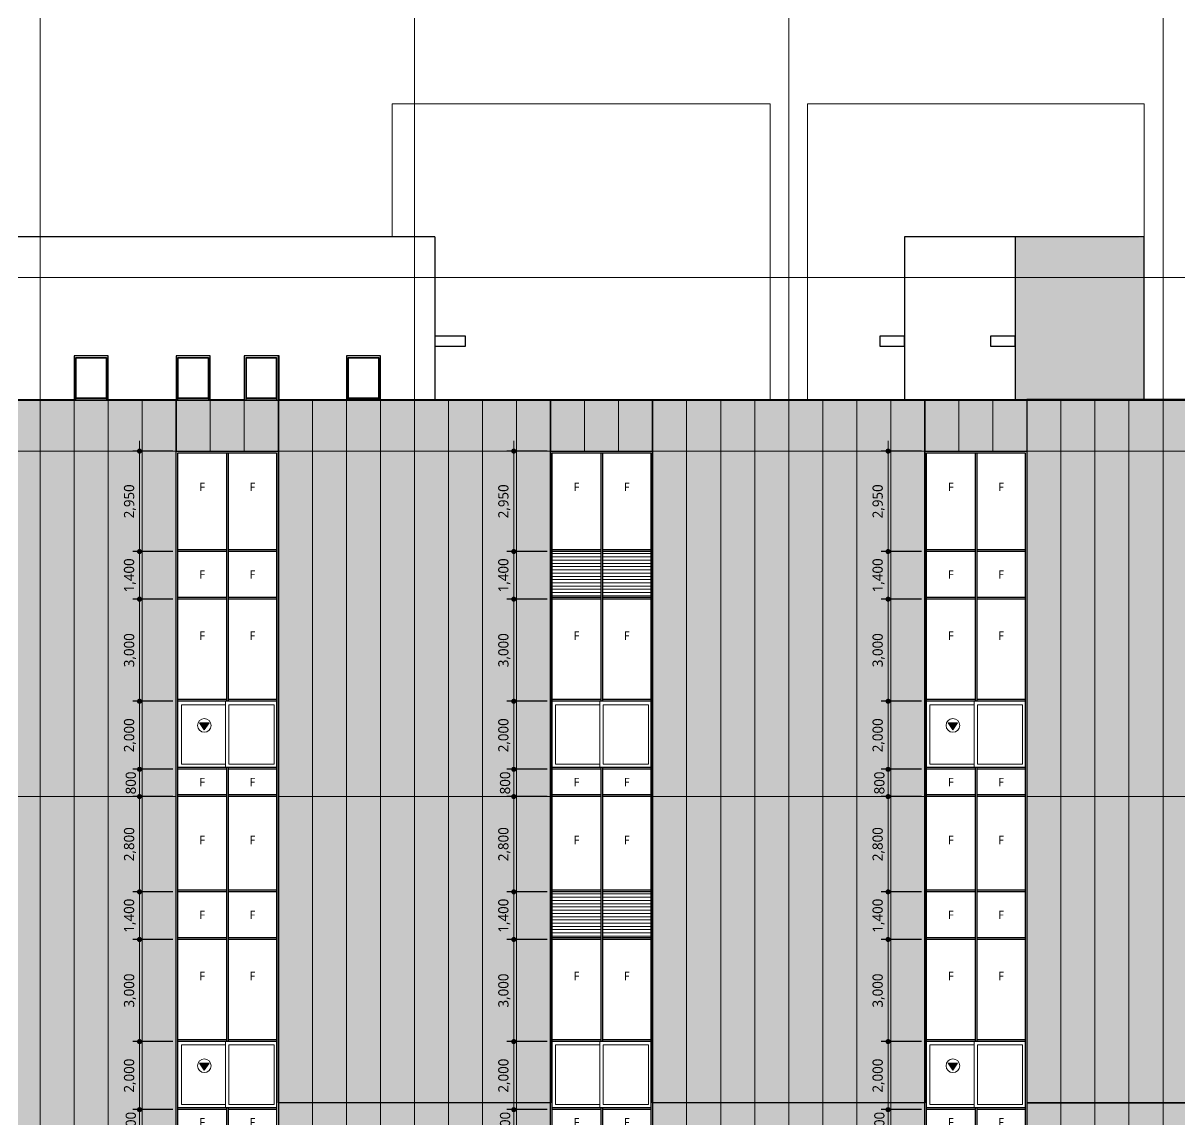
# Model space of a CAD drawing. Header units: millimetres. Extents: x 1680000 to 3024000, y 712800 to 950400.
# Drawn here: x 2802460 to 2836455, y 835860 to 868086 of the extents above; entities that cross this region are included whole.
import ezdxf
from ezdxf.enums import TextEntityAlignment as Align
from ezdxf.xclip import XClip

# ---------------------------------------------------------------- set-up
doc = ezdxf.new("R2010")
doc.units = ezdxf.units.MM
doc.set_wipeout_variables(frame=1)
doc.linetypes.add('CEN', pattern=[62, 60, -1, 0, -1])
doc.linetypes.add('HID', pattern=[2, 1.1, -0.9])
doc.layers.get('Defpoints').update_dxf_attribs({"color": 140})
for name, color, linetype, lineweight in [('A-AXIS-LINE', 1, 'CEN', 15), ('A-DWXK-OPEN', 1, 'HID', 15), ('A-ELEV-LIN1', 2, 'Continuous', 40), ('A-ELEV-LIN2', 7, 'Continuous', 25), ('A-ELEV-LIN3', 8, 'Continuous', 18), ('A-ELEV-WIN', 4, 'Continuous', 25), ('A-MKXS-TEXT1', 3, 'Continuous', 25)]:
    doc.layers.add(name, color=color, linetype=linetype, lineweight=lineweight)
doc.layers.add('A-XXXX-NPLT', color=144, linetype='Continuous', lineweight=15, plot=False)
doc.layers.add('A-XXXX-SOLD', color=252, linetype='Continuous')
doc.layers.add('입면색상', color=7, linetype='Continuous')
doc.styles.add('HY울릉도L', font='')
doc.styles.add('맑은고딕', font='malgun.ttf')
doc.styles.get('HY울릉도L').set_extended_font_data('HYwulM')
doc.dimstyles.new('CDIM', dxfattribs={"dimtxt": 3, "dimasz": 1.5, "dimexe": 2, "dimexo": 1, "dimgap": 1, "dimtad": 1, "dimdec": 0, "dimrnd": 0.5, "dimzin": 0, "dimdsep": 32, "dimlunit": 6, "dimtxsty": 'HY울릉도L', "dimblk1": '_CIDOT', "dimblk2": '_CIDOT', "dimsah": 1, "dimcen": 5.5, "dimclrd": 2, "dimclre": 2, "dimclrt": 7, "dimadec": 0, "dimazin": 0, "dimtfac": 1, "dimtdec": 0, "dimtix": 1, "dimtmove": 2, "dimatfit": 1, "dimldrblk": '_CIDOT', "dimfxl": 1, "dimtolj": 1, "dimtzin": 0, "dimlwd": -1, "dimarcsym": 0})

# ---------------------------------------------------------------- blocks, each defined once
blk = doc.blocks.new('axis')
at = {"layer": 'A-AXIS-LINE'}
for p, q in [((4621438.1, -355868.7), (4883538.1, -355868.7)), ((4621438.1, -360968.7), (4883538.1, -360968.7)), ((4621438.1, -371118.7), (4883538.1, -371118.7))]:
    blk.add_line(p, q, dxfattribs=at)
blk = doc.blocks.new('_CIDOT')
at = {"color": 0, "linetype": 'ByBlock'}
blk.add_line((2, 0), (-1, 0), dxfattribs=at)
at = {"color": 0, "linetype": 'ByBlock', "const_width": 0.5}
blk.add_lwpolyline([(-0.25, 0, 1), (0.25, 0, 1)], format="xyb", close=True, dxfattribs=at)
blk = doc.blocks.new('*D51')
at = {"layer": 'A-XXXX-NPLT', "transparency": 16777216}
for p, q in [((-1080, 40850), (-1080, 41000)), ((-1080, 40700), (-1080, 39900)), ((-1080, 39750), (-1080, 39600))]:
    blk.add_line(p, q, dxfattribs=at)
at = {"layer": 'A-XXXX-NPLT', "lineweight": -2, "transparency": 16777216}
for p, q in [((-100, 40700), (-1280, 40700)), ((-100, 39900), (-1280, 39900))]:
    blk.add_line(p, q, dxfattribs=at)
at = {"layer": 'Defpoints', "color": 0, "transparency": 16777216}
for p in [(0, 40700), (-1080, 39900), (0, 39900)]:
    blk.add_point(p, dxfattribs=at)
at = {"layer": 'A-XXXX-NPLT', "transparency": 16777216, "xscale": 150, "yscale": 150, "zscale": 150}
for p, rotation in [((-1080, 40700), 270), ((-1080, 39900), 90)]:
    blk.add_blockref('_CIDOT', p, dxfattribs=dict(at, rotation=rotation))
at = {"layer": 'A-XXXX-NPLT', "color": 3, "transparency": 16777216, "insert": (-1335, 40300), "char_height": 300, "attachment_point": 5, "rotation": 90, "style": '맑은고딕'}
blk.add_mtext('\\A1;800', dxfattribs=at)
blk = doc.blocks.new('*D52')
at = {"layer": 'A-XXXX-NPLT', "lineweight": -2, "transparency": 16777216}
for p, q in [((-100, 42700), (-1280, 42700)), ((-100, 40700), (-1280, 40700))]:
    blk.add_line(p, q, dxfattribs=at)
at = {"layer": 'A-XXXX-NPLT', "transparency": 16777216}
blk.add_line((-1080, 40850), (-1080, 42550), dxfattribs=at)
at = {"layer": 'Defpoints', "color": 0, "transparency": 16777216}
for p in [(-1080, 42700), (0, 42700), (0, 40700)]:
    blk.add_point(p, dxfattribs=at)
at = {"layer": 'A-XXXX-NPLT', "transparency": 16777216, "xscale": 150, "yscale": 150, "zscale": 150}
for p, rotation in [((-1080, 42700), 90), ((-1080, 40700), 270)]:
    blk.add_blockref('_CIDOT', p, dxfattribs=dict(at, rotation=rotation))
at = {"layer": 'A-XXXX-NPLT', "color": 3, "transparency": 16777216, "insert": (-1360, 41700), "char_height": 300, "attachment_point": 5, "rotation": 90, "style": '맑은고딕'}
blk.add_mtext('\\A1;2,000', dxfattribs=at)
blk = doc.blocks.new('*D53')
at = {"layer": 'A-XXXX-NPLT', "lineweight": -2, "transparency": 16777216}
for p, q in [((-100, 50050), (-1280, 50050)), ((-100, 47100), (-1280, 47100))]:
    blk.add_line(p, q, dxfattribs=at)
at = {"layer": 'A-XXXX-NPLT', "transparency": 16777216}
blk.add_line((-1080, 47250), (-1080, 49900), dxfattribs=at)
at = {"layer": 'Defpoints', "color": 0, "transparency": 16777216}
for p in [(-1080, 50050), (0, 50050), (0, 47100)]:
    blk.add_point(p, dxfattribs=at)
at = {"layer": 'A-XXXX-NPLT', "transparency": 16777216, "xscale": 150, "yscale": 150, "zscale": 150}
for p, rotation in [((-1080, 50050), 90), ((-1080, 47100), 270)]:
    blk.add_blockref('_CIDOT', p, dxfattribs=dict(at, rotation=rotation))
at = {"layer": 'A-XXXX-NPLT', "color": 3, "transparency": 16777216, "insert": (-1360, 48575), "char_height": 300, "attachment_point": 5, "rotation": 90, "style": '맑은고딕'}
blk.add_mtext('\\A1;2,950', dxfattribs=at)
blk = doc.blocks.new('*D54')
at = {"layer": 'A-XXXX-NPLT', "lineweight": -2, "transparency": 16777216}
for p, q in [((-100, 47100), (-1280, 47100)), ((-100, 45700), (-1280, 45700))]:
    blk.add_line(p, q, dxfattribs=at)
at = {"layer": 'A-XXXX-NPLT', "transparency": 16777216}
blk.add_line((-1080, 46950), (-1080, 45850), dxfattribs=at)
at = {"layer": 'Defpoints', "color": 0, "transparency": 16777216}
for p in [(0, 47100), (-1080, 45700), (0, 45700)]:
    blk.add_point(p, dxfattribs=at)
at = {"layer": 'A-XXXX-NPLT', "transparency": 16777216, "xscale": 150, "yscale": 150, "zscale": 150}
for p, rotation in [((-1080, 47100), 90), ((-1080, 45700), 270)]:
    blk.add_blockref('_CIDOT', p, dxfattribs=dict(at, rotation=rotation))
at = {"layer": 'A-XXXX-NPLT', "color": 3, "transparency": 16777216, "insert": (-1361, 46400), "char_height": 300, "attachment_point": 5, "rotation": 90, "style": '맑은고딕'}
blk.add_mtext('\\A1;1,400', dxfattribs=at)
blk = doc.blocks.new('*D55')
at = {"layer": 'A-XXXX-NPLT', "lineweight": -2, "transparency": 16777216}
for p, q in [((-100, 45700), (-1280, 45700)), ((-100, 42700), (-1280, 42700))]:
    blk.add_line(p, q, dxfattribs=at)
at = {"layer": 'A-XXXX-NPLT', "transparency": 16777216}
blk.add_line((-1080, 45550), (-1080, 42850), dxfattribs=at)
at = {"layer": 'Defpoints', "color": 0, "transparency": 16777216}
for p in [(0, 45700), (-1080, 42700), (0, 42700)]:
    blk.add_point(p, dxfattribs=at)
at = {"layer": 'A-XXXX-NPLT', "transparency": 16777216, "xscale": 150, "yscale": 150, "zscale": 150}
for p, rotation in [((-1080, 45700), 90), ((-1080, 42700), 270)]:
    blk.add_blockref('_CIDOT', p, dxfattribs=dict(at, rotation=rotation))
at = {"layer": 'A-XXXX-NPLT', "color": 3, "transparency": 16777216, "insert": (-1360, 44200), "char_height": 300, "attachment_point": 5, "rotation": 90, "style": '맑은고딕'}
blk.add_mtext('\\A1;3,000', dxfattribs=at)
blk = doc.blocks.new('*D56')
at = {"layer": 'A-XXXX-NPLT', "transparency": 16777216}
for p, q in [((-1080, 30850), (-1080, 31000)), ((-1080, 30700), (-1080, 29900)), ((-1080, 29750), (-1080, 29600))]:
    blk.add_line(p, q, dxfattribs=at)
at = {"layer": 'A-XXXX-NPLT', "lineweight": -2, "transparency": 16777216}
for p, q in [((-100, 30700), (-1280, 30700)), ((-100, 29900), (-1280, 29900))]:
    blk.add_line(p, q, dxfattribs=at)
at = {"layer": 'Defpoints', "color": 0, "transparency": 16777216}
for p in [(0, 30700), (-1080, 29900), (0, 29900)]:
    blk.add_point(p, dxfattribs=at)
at = {"layer": 'A-XXXX-NPLT', "transparency": 16777216, "xscale": 150, "yscale": 150, "zscale": 150}
for p, rotation in [((-1080, 30700), 270), ((-1080, 29900), 90)]:
    blk.add_blockref('_CIDOT', p, dxfattribs=dict(at, rotation=rotation))
at = {"layer": 'A-XXXX-NPLT', "color": 3, "transparency": 16777216, "insert": (-1335, 30300), "char_height": 300, "attachment_point": 5, "rotation": 90, "style": '맑은고딕'}
blk.add_mtext('\\A1;800', dxfattribs=at)
blk = doc.blocks.new('*D57')
at = {"layer": 'A-XXXX-NPLT', "lineweight": -2, "transparency": 16777216}
for p, q in [((-100, 32700), (-1280, 32700)), ((-100, 30700), (-1280, 30700))]:
    blk.add_line(p, q, dxfattribs=at)
at = {"layer": 'A-XXXX-NPLT', "transparency": 16777216}
blk.add_line((-1080, 30850), (-1080, 32550), dxfattribs=at)
at = {"layer": 'Defpoints', "color": 0, "transparency": 16777216}
for p in [(-1080, 32700), (0, 32700), (0, 30700)]:
    blk.add_point(p, dxfattribs=at)
at = {"layer": 'A-XXXX-NPLT', "transparency": 16777216, "xscale": 150, "yscale": 150, "zscale": 150}
for p, rotation in [((-1080, 32700), 90), ((-1080, 30700), 270)]:
    blk.add_blockref('_CIDOT', p, dxfattribs=dict(at, rotation=rotation))
at = {"layer": 'A-XXXX-NPLT', "color": 3, "transparency": 16777216, "insert": (-1360, 31700), "char_height": 300, "attachment_point": 5, "rotation": 90, "style": '맑은고딕'}
blk.add_mtext('\\A1;2,000', dxfattribs=at)
blk = doc.blocks.new('*D58')
at = {"layer": 'A-XXXX-NPLT', "lineweight": -2, "transparency": 16777216}
for p, q in [((-100, 39900), (-1280, 39900)), ((-100, 37100), (-1280, 37100))]:
    blk.add_line(p, q, dxfattribs=at)
at = {"layer": 'A-XXXX-NPLT', "transparency": 16777216}
blk.add_line((-1080, 37250), (-1080, 39750), dxfattribs=at)
at = {"layer": 'Defpoints', "color": 0, "transparency": 16777216}
for p in [(-1080, 39900), (0, 39900), (0, 37100)]:
    blk.add_point(p, dxfattribs=at)
at = {"layer": 'A-XXXX-NPLT', "transparency": 16777216, "xscale": 150, "yscale": 150, "zscale": 150}
for p, rotation in [((-1080, 39900), 90), ((-1080, 37100), 270)]:
    blk.add_blockref('_CIDOT', p, dxfattribs=dict(at, rotation=rotation))
at = {"layer": 'A-XXXX-NPLT', "color": 3, "transparency": 16777216, "insert": (-1360, 38500), "char_height": 300, "attachment_point": 5, "rotation": 90, "style": '맑은고딕'}
blk.add_mtext('\\A1;2,800', dxfattribs=at)
blk = doc.blocks.new('*D59')
at = {"layer": 'A-XXXX-NPLT', "lineweight": -2, "transparency": 16777216}
for p, q in [((-100, 37100), (-1280, 37100)), ((-100, 35700), (-1280, 35700))]:
    blk.add_line(p, q, dxfattribs=at)
at = {"layer": 'A-XXXX-NPLT', "transparency": 16777216}
blk.add_line((-1080, 36950), (-1080, 35850), dxfattribs=at)
at = {"layer": 'Defpoints', "color": 0, "transparency": 16777216}
for p in [(0, 37100), (-1080, 35700), (0, 35700)]:
    blk.add_point(p, dxfattribs=at)
at = {"layer": 'A-XXXX-NPLT', "transparency": 16777216, "xscale": 150, "yscale": 150, "zscale": 150}
for p, rotation in [((-1080, 37100), 90), ((-1080, 35700), 270)]:
    blk.add_blockref('_CIDOT', p, dxfattribs=dict(at, rotation=rotation))
at = {"layer": 'A-XXXX-NPLT', "color": 3, "transparency": 16777216, "insert": (-1361, 36400), "char_height": 300, "attachment_point": 5, "rotation": 90, "style": '맑은고딕'}
blk.add_mtext('\\A1;1,400', dxfattribs=at)
blk = doc.blocks.new('*D60')
at = {"layer": 'A-XXXX-NPLT', "lineweight": -2, "transparency": 16777216}
for p, q in [((-100, 35700), (-1280, 35700)), ((-100, 32700), (-1280, 32700))]:
    blk.add_line(p, q, dxfattribs=at)
at = {"layer": 'A-XXXX-NPLT', "transparency": 16777216}
blk.add_line((-1080, 35550), (-1080, 32850), dxfattribs=at)
at = {"layer": 'Defpoints', "color": 0, "transparency": 16777216}
for p in [(0, 35700), (-1080, 32700), (0, 32700)]:
    blk.add_point(p, dxfattribs=at)
at = {"layer": 'A-XXXX-NPLT', "transparency": 16777216, "xscale": 150, "yscale": 150, "zscale": 150}
for p, rotation in [((-1080, 35700), 90), ((-1080, 32700), 270)]:
    blk.add_blockref('_CIDOT', p, dxfattribs=dict(at, rotation=rotation))
at = {"layer": 'A-XXXX-NPLT', "color": 3, "transparency": 16777216, "insert": (-1360, 34200), "char_height": 300, "attachment_point": 5, "rotation": 90, "style": '맑은고딕'}
blk.add_mtext('\\A1;3,000', dxfattribs=at)
blk = doc.blocks.new('*D71')
at = {"layer": 'A-XXXX-NPLT', "lineweight": -2, "transparency": 16777216}
for p, q in [((-100, 40800), (-1280, 40800)), ((-100, 40000), (-1280, 40000))]:
    blk.add_line(p, q, dxfattribs=at)
at = {"layer": 'A-XXXX-NPLT', "transparency": 16777216}
for p, q in [((-1080, 40950), (-1080, 41100)), ((-1080, 40800), (-1080, 40000)), ((-1080, 39850), (-1080, 39700))]:
    blk.add_line(p, q, dxfattribs=at)
at = {"layer": 'Defpoints', "color": 0, "transparency": 16777216}
for p in [(0, 40800), (-1080, 40000), (0, 40000)]:
    blk.add_point(p, dxfattribs=at)
at = {"layer": 'A-XXXX-NPLT', "transparency": 16777216, "xscale": 150, "yscale": 150, "zscale": 150}
for p, rotation in [((-1080, 40800), 270), ((-1080, 40000), 90)]:
    blk.add_blockref('_CIDOT', p, dxfattribs=dict(at, rotation=rotation))
at = {"layer": 'A-XXXX-NPLT', "color": 3, "transparency": 16777216, "insert": (-1335, 40400), "char_height": 300, "attachment_point": 5, "rotation": 90, "style": '맑은고딕'}
blk.add_mtext('\\A1;800', dxfattribs=at)
blk = doc.blocks.new('*D72')
at = {"layer": 'A-XXXX-NPLT', "lineweight": -2, "transparency": 16777216}
for p, q in [((-100, 42800), (-1280, 42800)), ((-100, 40800), (-1280, 40800))]:
    blk.add_line(p, q, dxfattribs=at)
at = {"layer": 'A-XXXX-NPLT', "transparency": 16777216}
blk.add_line((-1080, 40950), (-1080, 42650), dxfattribs=at)
at = {"layer": 'Defpoints', "color": 0, "transparency": 16777216}
for p in [(-1080, 42800), (0, 42800), (0, 40800)]:
    blk.add_point(p, dxfattribs=at)
at = {"layer": 'A-XXXX-NPLT', "transparency": 16777216, "xscale": 150, "yscale": 150, "zscale": 150}
for p, rotation in [((-1080, 42800), 90), ((-1080, 40800), 270)]:
    blk.add_blockref('_CIDOT', p, dxfattribs=dict(at, rotation=rotation))
at = {"layer": 'A-XXXX-NPLT', "color": 3, "transparency": 16777216, "insert": (-1360, 41800), "char_height": 300, "attachment_point": 5, "rotation": 90, "style": '맑은고딕'}
blk.add_mtext('\\A1;2,000', dxfattribs=at)
blk = doc.blocks.new('*D73')
at = {"layer": 'A-XXXX-NPLT', "lineweight": -2, "transparency": 16777216}
for p, q in [((-100, 50150), (-1280, 50150)), ((-100, 47200), (-1280, 47200))]:
    blk.add_line(p, q, dxfattribs=at)
at = {"layer": 'A-XXXX-NPLT', "transparency": 16777216}
blk.add_line((-1080, 47350), (-1080, 50000), dxfattribs=at)
at = {"layer": 'Defpoints', "color": 0, "transparency": 16777216}
for p in [(-1080, 50150), (0, 50150), (0, 47200)]:
    blk.add_point(p, dxfattribs=at)
at = {"layer": 'A-XXXX-NPLT', "transparency": 16777216, "xscale": 150, "yscale": 150, "zscale": 150}
for p, rotation in [((-1080, 50150), 90), ((-1080, 47200), 270)]:
    blk.add_blockref('_CIDOT', p, dxfattribs=dict(at, rotation=rotation))
at = {"layer": 'A-XXXX-NPLT', "color": 3, "transparency": 16777216, "insert": (-1360, 48675), "char_height": 300, "attachment_point": 5, "rotation": 90, "style": '맑은고딕'}
blk.add_mtext('\\A1;2,950', dxfattribs=at)
blk = doc.blocks.new('*D74')
at = {"layer": 'A-XXXX-NPLT', "lineweight": -2, "transparency": 16777216}
for p, q in [((-100, 47200), (-1280, 47200)), ((-100, 45800), (-1280, 45800))]:
    blk.add_line(p, q, dxfattribs=at)
at = {"layer": 'A-XXXX-NPLT', "transparency": 16777216}
blk.add_line((-1080, 47050), (-1080, 45950), dxfattribs=at)
at = {"layer": 'Defpoints', "color": 0, "transparency": 16777216}
for p in [(0, 47200), (-1080, 45800), (0, 45800)]:
    blk.add_point(p, dxfattribs=at)
at = {"layer": 'A-XXXX-NPLT', "transparency": 16777216, "xscale": 150, "yscale": 150, "zscale": 150}
for p, rotation in [((-1080, 47200), 90), ((-1080, 45800), 270)]:
    blk.add_blockref('_CIDOT', p, dxfattribs=dict(at, rotation=rotation))
at = {"layer": 'A-XXXX-NPLT', "color": 3, "transparency": 16777216, "insert": (-1361, 46500), "char_height": 300, "attachment_point": 5, "rotation": 90, "style": '맑은고딕'}
blk.add_mtext('\\A1;1,400', dxfattribs=at)
blk = doc.blocks.new('*D75')
at = {"layer": 'A-XXXX-NPLT', "lineweight": -2, "transparency": 16777216}
for p, q in [((-100, 45800), (-1280, 45800)), ((-100, 42800), (-1280, 42800))]:
    blk.add_line(p, q, dxfattribs=at)
at = {"layer": 'A-XXXX-NPLT', "transparency": 16777216}
blk.add_line((-1080, 45650), (-1080, 42950), dxfattribs=at)
at = {"layer": 'Defpoints', "color": 0, "transparency": 16777216}
for p in [(0, 45800), (-1080, 42800), (0, 42800)]:
    blk.add_point(p, dxfattribs=at)
at = {"layer": 'A-XXXX-NPLT', "transparency": 16777216, "xscale": 150, "yscale": 150, "zscale": 150}
for p, rotation in [((-1080, 45800), 90), ((-1080, 42800), 270)]:
    blk.add_blockref('_CIDOT', p, dxfattribs=dict(at, rotation=rotation))
at = {"layer": 'A-XXXX-NPLT', "color": 3, "transparency": 16777216, "insert": (-1360, 44300), "char_height": 300, "attachment_point": 5, "rotation": 90, "style": '맑은고딕'}
blk.add_mtext('\\A1;3,000', dxfattribs=at)
blk = doc.blocks.new('*D76')
at = {"layer": 'A-XXXX-NPLT', "lineweight": -2, "transparency": 16777216}
for p, q in [((-100, 32800), (-1280, 32800)), ((-100, 30800), (-1280, 30800))]:
    blk.add_line(p, q, dxfattribs=at)
at = {"layer": 'A-XXXX-NPLT', "transparency": 16777216}
blk.add_line((-1080, 30950), (-1080, 32650), dxfattribs=at)
at = {"layer": 'Defpoints', "color": 0, "transparency": 16777216}
for p in [(-1080, 32800), (0, 32800), (0, 30800)]:
    blk.add_point(p, dxfattribs=at)
at = {"layer": 'A-XXXX-NPLT', "transparency": 16777216, "xscale": 150, "yscale": 150, "zscale": 150}
for p, rotation in [((-1080, 32800), 90), ((-1080, 30800), 270)]:
    blk.add_blockref('_CIDOT', p, dxfattribs=dict(at, rotation=rotation))
at = {"layer": 'A-XXXX-NPLT', "color": 3, "transparency": 16777216, "insert": (-1360, 31800), "char_height": 300, "attachment_point": 5, "rotation": 90, "style": '맑은고딕'}
blk.add_mtext('\\A1;2,000', dxfattribs=at)
blk = doc.blocks.new('*D77')
at = {"layer": 'A-XXXX-NPLT', "lineweight": -2, "transparency": 16777216}
for p, q in [((-100, 40000), (-1280, 40000)), ((-100, 37200), (-1280, 37200))]:
    blk.add_line(p, q, dxfattribs=at)
at = {"layer": 'A-XXXX-NPLT', "transparency": 16777216}
blk.add_line((-1080, 37350), (-1080, 39850), dxfattribs=at)
at = {"layer": 'Defpoints', "color": 0, "transparency": 16777216}
for p in [(-1080, 40000), (0, 40000), (0, 37200)]:
    blk.add_point(p, dxfattribs=at)
at = {"layer": 'A-XXXX-NPLT', "transparency": 16777216, "xscale": 150, "yscale": 150, "zscale": 150}
for p, rotation in [((-1080, 40000), 90), ((-1080, 37200), 270)]:
    blk.add_blockref('_CIDOT', p, dxfattribs=dict(at, rotation=rotation))
at = {"layer": 'A-XXXX-NPLT', "color": 3, "transparency": 16777216, "insert": (-1360, 38600), "char_height": 300, "attachment_point": 5, "rotation": 90, "style": '맑은고딕'}
blk.add_mtext('\\A1;2,800', dxfattribs=at)
blk = doc.blocks.new('*D78')
at = {"layer": 'A-XXXX-NPLT', "lineweight": -2, "transparency": 16777216}
for p, q in [((-100, 37200), (-1280, 37200)), ((-100, 35800), (-1280, 35800))]:
    blk.add_line(p, q, dxfattribs=at)
at = {"layer": 'A-XXXX-NPLT', "transparency": 16777216}
blk.add_line((-1080, 37050), (-1080, 35950), dxfattribs=at)
at = {"layer": 'Defpoints', "color": 0, "transparency": 16777216}
for p in [(0, 37200), (-1080, 35800), (0, 35800)]:
    blk.add_point(p, dxfattribs=at)
at = {"layer": 'A-XXXX-NPLT', "transparency": 16777216, "xscale": 150, "yscale": 150, "zscale": 150}
for p, rotation in [((-1080, 37200), 90), ((-1080, 35800), 270)]:
    blk.add_blockref('_CIDOT', p, dxfattribs=dict(at, rotation=rotation))
at = {"layer": 'A-XXXX-NPLT', "color": 3, "transparency": 16777216, "insert": (-1361, 36500), "char_height": 300, "attachment_point": 5, "rotation": 90, "style": '맑은고딕'}
blk.add_mtext('\\A1;1,400', dxfattribs=at)
blk = doc.blocks.new('*D79')
at = {"layer": 'A-XXXX-NPLT', "lineweight": -2, "transparency": 16777216}
for p, q in [((-100, 35800), (-1280, 35800)), ((-100, 32800), (-1280, 32800))]:
    blk.add_line(p, q, dxfattribs=at)
at = {"layer": 'A-XXXX-NPLT', "transparency": 16777216}
blk.add_line((-1080, 35650), (-1080, 32950), dxfattribs=at)
at = {"layer": 'Defpoints', "color": 0, "transparency": 16777216}
for p in [(0, 35800), (-1080, 32800), (0, 32800)]:
    blk.add_point(p, dxfattribs=at)
at = {"layer": 'A-XXXX-NPLT', "transparency": 16777216, "xscale": 150, "yscale": 150, "zscale": 150}
for p, rotation in [((-1080, 35800), 90), ((-1080, 32800), 270)]:
    blk.add_blockref('_CIDOT', p, dxfattribs=dict(at, rotation=rotation))
at = {"layer": 'A-XXXX-NPLT', "color": 3, "transparency": 16777216, "insert": (-1360, 34300), "char_height": 300, "attachment_point": 5, "rotation": 90, "style": '맑은고딕'}
blk.add_mtext('\\A1;3,000', dxfattribs=at)
blk = doc.blocks.new('*D80')
at = {"layer": 'A-XXXX-NPLT', "transparency": 16777216}
for p, q in [((-1080, 30950), (-1080, 31100)), ((-1080, 30800), (-1080, 30000)), ((-1080, 29850), (-1080, 29700))]:
    blk.add_line(p, q, dxfattribs=at)
at = {"layer": 'A-XXXX-NPLT', "lineweight": -2, "transparency": 16777216}
for p, q in [((-100, 30800), (-1280, 30800)), ((-100, 30000), (-1280, 30000))]:
    blk.add_line(p, q, dxfattribs=at)
at = {"layer": 'Defpoints', "color": 0, "transparency": 16777216}
for p in [(0, 30800), (-1080, 30000), (0, 30000)]:
    blk.add_point(p, dxfattribs=at)
at = {"layer": 'A-XXXX-NPLT', "transparency": 16777216, "xscale": 150, "yscale": 150, "zscale": 150}
for p, rotation in [((-1080, 30800), 270), ((-1080, 30000), 90)]:
    blk.add_blockref('_CIDOT', p, dxfattribs=dict(at, rotation=rotation))
at = {"layer": 'A-XXXX-NPLT', "color": 3, "transparency": 16777216, "insert": (-1335, 30400), "char_height": 300, "attachment_point": 5, "rotation": 90, "style": '맑은고딕'}
blk.add_mtext('\\A1;800', dxfattribs=at)
blk = doc.blocks.new('A$C90b9fe37')
blk.add_wipeout([(0, 0), (0, -2000), (1000, -2000), (1000, 0)]).dxf.layer = 'A-ELEV-LIN3'
at = {"layer": 'A-DWXK-OPEN', "ltscale": 50}
blk.add_lwpolyline([(950, -1950), (500, -1300), (50, -1950)], dxfattribs=at)
at = {"layer": 'A-ELEV-WIN'}
for points in [[(1000, -2000), (1000, 0), (0, 0), (0, -2000), (1000, -2000)], [(950, -1250), (50, -1250)], [(950, -1300), (50, -1300)]]:
    blk.add_lwpolyline(points, dxfattribs=at)
for points in [[(50, -1950), (50, -50), (950, -50), (950, -1950)], [(170, -1830), (170, -1420), (830, -1420), (830, -1830)]]:
    blk.add_lwpolyline(points, close=True, dxfattribs=at)
at = {"layer": 'A-ELEV-WIN', "color": 252, "true_color": 0x939598}
for points in [[(60, -1240), (60, -60), (940, -60), (940, -1240)], [(180, -1820), (180, -1430), (820, -1430), (820, -1820)]]:
    blk.add_lwpolyline(points, close=True, dxfattribs=at)
blk = doc.blocks.new('소방관진입창')
at = {"layer": 'A-DWXK-OPEN', "linetype": 'Continuous', "ltscale": 50, "true_color": 0xcd2027}
h = blk.add_hatch(color=242, dxfattribs=at)
h.dxf.hatch_style = 1
h.paths.add_polyline_path([(138, 80), (-138, 80), (0, -130)])
at = {"layer": 'A-DWXK-OPEN', "color": 242, "linetype": 'Continuous', "ltscale": 50, "true_color": 0xcd2027}
blk.add_lwpolyline([(-138, 80), (0, -130), (138, 80)], close=True, dxfattribs=at)
blk.add_circle((0, 0), 200, dxfattribs=at)
blk = doc.blocks.new('입면창2')
blk.add_wipeout([(0, 50050), (3000, 50050), (3000, 200), (0, 200)]).dxf.layer = 'A-ELEV-LIN3'
at = {"layer": 'A-ELEV-LIN3'}
h = blk.add_hatch(dxfattribs=at)
h.set_pattern_fill('ANSI31', color=253, scale=30, angle=315)
h.set_pattern_definition([(0, (-59545.61, -62760), (2e-14, 95.25), [])])
h.paths.add_polyline_path([(2950, 45750), (2950, 47100), (1525, 47100), (1525, 45750)])
h.paths.add_polyline_path([(50, 47100), (50, 45750), (1475, 45750), (1475, 47100)])
h = blk.add_hatch(dxfattribs=at)
h.set_pattern_fill('ANSI31', color=253, scale=30, angle=315)
h.set_pattern_definition([(0, (-59545.61, -72760), (2e-14, 95.25), [])])
h.paths.add_polyline_path([(2950, 35750), (2950, 37100), (1525, 37100), (1525, 35750)])
h.paths.add_polyline_path([(50, 37100), (50, 35750), (1475, 35750), (1475, 37100)])
at = {"layer": 'A-ELEV-LIN3', "color": 253}
for points in [[(1450, 40850), (150, 40850), (150, 42600), (1450, 42600)], [(1450, 42700), (1450, 40750)], [(1450, 32700), (1450, 30750)], [(1450, 30850), (150, 30850), (150, 32600), (1450, 32600)]]:
    blk.add_lwpolyline(points, dxfattribs=at)
for points in [[(1550, 42600), (2875, 42600), (2875, 40850), (1550, 40850)], [(1550, 32600), (2875, 32600), (2875, 30850), (1550, 30850)]]:
    blk.add_lwpolyline(points, close=True, dxfattribs=at)
at = {"layer": 'A-ELEV-WIN'}
blk.add_lwpolyline([(3000, 200), (0, 200), (0, 50050), (3000, 50050)], close=True, dxfattribs=at)
for points in [[(50, 250), (50, 50000), (2950, 50000), (2950, 250)], [(1475, 50000), (1475, 42700)], [(1525, 50000), (1525, 42700)], [(1475, 47150), (50, 47150)], [(1475, 47100), (50, 47100)], [(2950, 47150), (1525, 47150)], [(2950, 47100), (1525, 47100)], [(1475, 45750), (50, 45750)], [(1475, 45700), (50, 45700)], [(2950, 45750), (1525, 45750)], [(2950, 45700), (1525, 45700)], [(1475, 42750), (50, 42750)], [(2950, 42700), (50, 42700)], [(2950, 42750), (1525, 42750)], [(2950, 40750), (50, 40750)], [(1475, 40700), (50, 40700)], [(1475, 40750), (1475, 32700)], [(1525, 40750), (1525, 32700)], [(2950, 40700), (1525, 40700)], [(1475, 39950), (50, 39950)], [(1475, 39900), (50, 39900)], [(2950, 39950), (1525, 39950)], [(2950, 39900), (1525, 39900)], [(1475, 37150), (50, 37150)], [(1475, 37100), (50, 37100)], [(2950, 37150), (1525, 37150)], [(2950, 37100), (1525, 37100)], [(1475, 35750), (50, 35750)], [(1475, 35700), (50, 35700)], [(2950, 35750), (1525, 35750)], [(2950, 35700), (1525, 35700)], [(1475, 32750), (50, 32750)], [(2950, 32700), (50, 32700)], [(2950, 32750), (1525, 32750)], [(2950, 30750), (50, 30750)], [(1475, 30700), (50, 30700)], [(1475, 30750), (1475, 22700)], [(1525, 30750), (1525, 22700)], [(2950, 30700), (1525, 30700)]]:
    blk.add_lwpolyline(points, dxfattribs=at)
at = {"layer": 'A-MKXS-TEXT1', "style": '맑은고딕'}
for p in [(762.5, 49000), (2237.5, 49000), (762.5, 44625), (2237.5, 44625), (762.5, 40325), (2237.5, 40325), (762.5, 38625), (2237.5, 38625), (762.5, 34625), (2237.5, 34625), (762.5, 30325), (2237.5, 30325)]:
    blk.add_text('F', height=250, dxfattribs=at).set_placement(p, align=Align.MIDDLE_CENTER)
at = {"layer": 'A-XXXX-NPLT'}
for base, p1, p2, picture, middle in [((-1080, 50050), (0, 47100), (0, 50050), '*D53', (-1360.2, 48575)), ((-1080, 45700), (0, 47100), (0, 45700), '*D54', (-1361, 46400)), ((-1080, 42700), (0, 45700), (0, 42700), '*D55', (-1360.2, 44200)), ((-1080, 42700), (0, 40700), (0, 42700), '*D52', (-1360.2, 41700)), ((-1080, 39900), (0, 37100), (0, 39900), '*D58', (-1360.2, 38500)), ((-1080, 35700), (0, 37100), (0, 35700), '*D59', (-1361, 36400)), ((-1080, 32700), (0, 35700), (0, 32700), '*D60', (-1360.2, 34200)), ((-1080, 32700), (0, 30700), (0, 32700), '*D57', (-1360.2, 31700))]:
    dim = blk.add_linear_dim(base=base, p1=p1, p2=p2, angle=90, dimstyle='CDIM', override={"dimscale": 100, "dimtxsty": '맑은고딕', "dimclrd": 256, "dimclre": 256, "dimclrt": 3}, dxfattribs=at)
    dim.commit()
    dim.dimension.update_dxf_attribs({"geometry": picture, "text_midpoint": middle})
for p1, p2, picture, middle in [((0, 40700), (0, 39900), '*D51', (-1335, 40300)), ((0, 30700), (0, 29900), '*D56', (-1335, 30300))]:
    dim = blk.add_aligned_dim(p1=p1, p2=p2, distance=-1080, dimstyle='CDIM', override={"dimscale": 100, "dimtxsty": '맑은고딕', "dimclrd": 256, "dimclre": 256, "dimclrt": 3}, dxfattribs=at)
    dim.commit()
    dim.dimension.update_dxf_attribs({"geometry": picture, "text_midpoint": middle})
blk = doc.blocks.new('입면창_그릴x')
blk.add_wipeout([(0, 50150), (3000, 50150), (3000, 300), (0, 300)]).dxf.layer = 'A-ELEV-LIN3'
at = {"layer": 'A-ELEV-LIN3', "color": 253}
for points in [[(1450, 40950), (150, 40950), (150, 42700), (1450, 42700)], [(1450, 42800), (1450, 40850)], [(1450, 30950), (150, 30950), (150, 32700), (1450, 32700)], [(1450, 32800), (1450, 30850)]]:
    blk.add_lwpolyline(points, dxfattribs=at)
for points in [[(1550, 42700), (2875, 42700), (2875, 40950), (1550, 40950)], [(1550, 32700), (2875, 32700), (2875, 30950), (1550, 30950)]]:
    blk.add_lwpolyline(points, close=True, dxfattribs=at)
at = {"layer": 'A-ELEV-WIN'}
blk.add_lwpolyline([(3000, 300), (0, 300), (0, 50150), (3000, 50150)], close=True, dxfattribs=at)
for points in [[(50, 350), (50, 50100), (2950, 50100), (2950, 350)], [(1475, 50100), (1475, 42800)], [(1525, 50100), (1525, 42800)], [(1475, 47250), (50, 47250)], [(1475, 47200), (50, 47200)], [(2950, 47250), (1525, 47250)], [(2950, 47200), (1525, 47200)], [(1475, 45850), (50, 45850)], [(1475, 45800), (50, 45800)], [(2950, 45850), (1525, 45850)], [(2950, 45800), (1525, 45800)], [(1475, 42850), (50, 42850)], [(2950, 42850), (1525, 42850)], [(2950, 42800), (50, 42800)], [(2950, 40850), (50, 40850)], [(1475, 40800), (50, 40800)], [(1475, 40850), (1475, 32800)], [(1525, 40850), (1525, 32800)], [(2950, 40800), (1525, 40800)], [(1475, 40050), (50, 40050)], [(1475, 40000), (50, 40000)], [(2950, 40050), (1525, 40050)], [(2950, 40000), (1525, 40000)], [(1475, 37250), (50, 37250)], [(1475, 37200), (50, 37200)], [(2950, 37250), (1525, 37250)], [(2950, 37200), (1525, 37200)], [(1475, 35850), (50, 35850)], [(1475, 35800), (50, 35800)], [(2950, 35850), (1525, 35850)], [(2950, 35800), (1525, 35800)], [(1475, 32850), (50, 32850)], [(2950, 32800), (50, 32800)], [(2950, 32850), (1525, 32850)], [(2950, 30850), (50, 30850)], [(1475, 30800), (50, 30800)], [(1475, 30850), (1475, 22800)], [(1525, 30850), (1525, 22800)], [(2950, 30800), (1525, 30800)]]:
    blk.add_lwpolyline(points, dxfattribs=at)
at = {"layer": 'A-MKXS-TEXT1', "style": '맑은고딕'}
for p in [(762.5, 49100), (2237.5, 49100), (762.5, 46525), (2237.5, 46525), (762.5, 44725), (2237.5, 44725), (762.5, 40425), (2237.5, 40425), (762.5, 38725), (2237.5, 38725), (762.5, 36525), (2237.5, 36525), (762.5, 34725), (2237.5, 34725), (762.5, 30425), (2237.5, 30425)]:
    blk.add_text('F', height=250, dxfattribs=at).set_placement(p, align=Align.MIDDLE_CENTER)
at = {"layer": 'A-XXXX-NPLT'}
for base, p1, p2, picture, middle in [((-1080, 50150), (0, 47200), (0, 50150), '*D73', (-1360.2, 48675)), ((-1080, 45800), (0, 47200), (0, 45800), '*D74', (-1361, 46500)), ((-1080, 42800), (0, 45800), (0, 42800), '*D75', (-1360.2, 44300)), ((-1080, 42800), (0, 40800), (0, 42800), '*D72', (-1360.2, 41800)), ((-1080, 40000), (0, 37200), (0, 40000), '*D77', (-1360.2, 38600)), ((-1080, 35800), (0, 37200), (0, 35800), '*D78', (-1361, 36500)), ((-1080, 32800), (0, 35800), (0, 32800), '*D79', (-1360.2, 34300)), ((-1080, 32800), (0, 30800), (0, 32800), '*D76', (-1360.2, 31800))]:
    dim = blk.add_linear_dim(base=base, p1=p1, p2=p2, angle=90, dimstyle='CDIM', override={"dimscale": 100, "dimtxsty": '맑은고딕', "dimclrd": 256, "dimclre": 256, "dimclrt": 3}, dxfattribs=at)
    dim.commit()
    dim.dimension.update_dxf_attribs({"geometry": picture, "text_midpoint": middle})
for p1, p2, picture, middle in [((0, 40800), (0, 40000), '*D71', (-1335, 40400)), ((0, 30800), (0, 30000), '*D80', (-1335, 30400))]:
    dim = blk.add_aligned_dim(p1=p1, p2=p2, distance=-1080, dimstyle='CDIM', override={"dimscale": 100, "dimtxsty": '맑은고딕', "dimclrd": 256, "dimclre": 256, "dimclrt": 3}, dxfattribs=at)
    dim.commit()
    dim.dimension.update_dxf_attribs({"geometry": picture, "text_midpoint": middle})

msp = doc.modelspace()

# ---------------------------------------------------------------- hatches: boundary and pattern name
at = {"layer": 'A-XXXX-SOLD'}
h = msp.add_hatch(color=254, dxfattribs=at)
h.dxf.hatch_style = 1
h.paths.add_polyline_path([(2835410, 861785), (2831610, 861835), (2831610, 857010), (2835410, 857010)])
at = {"layer": '입면색상', "true_color": 0xcad1d3}
h = msp.add_hatch(color=254, dxfattribs=at)
h.dxf.hatch_style = 1
h.paths.add_polyline_path([(2769310, 795360), (2769310, 815360), (2773960, 815360), (2773960, 795360)])
h.paths.add_polyline_path([(2776960, 795360), (2776960, 815360), (2784960, 815360), (2784960, 795360)])
h.paths.add_polyline_path([(2787960, 795360), (2795960, 795360), (2795960, 815360), (2787960, 815360)])
h.paths.add_polyline_path([(2798960, 795360), (2806960, 795360), (2806960, 815360), (2798960, 815360)])
h.paths.add_polyline_path([(2809960, 815360), (2817960, 815360), (2817960, 795360), (2809960, 795360)])
h.paths.add_polyline_path([(2820960, 795360), (2820960, 815360), (2828960, 815360), (2828960, 795360)])
h.paths.add_polyline_path([(2831960, 795360), (2839960, 795360), (2839960, 815360), (2831960, 815360)])
h.paths.add_polyline_path([(2842960, 815360), (2850960, 815360), (2850960, 795360), (2842960, 795360)])
h.paths.add_polyline_path([(2853960, 795360), (2861960, 795360), (2861960, 815360), (2853960, 815360)])
h.paths.add_polyline_path([(2864960, 815360), (2872960, 815360), (2872960, 795360), (2864960, 795360)])
h.paths.add_polyline_path([(2875960, 795360), (2883960, 795360), (2883960, 815360), (2875960, 815360)])
h.paths.add_polyline_path([(2886960, 795360), (2886960, 815360), (2894960, 815360), (2894960, 795360)])
h.paths.add_polyline_path([(2897960, 795360), (2897960, 815360), (2902610, 815360), (2902610, 795360)])
h.paths.add_polyline_path([(2897960, 835360), (2902610, 835360), (2902610, 816360), (2897960, 816360)])
h.paths.add_polyline_path([(2886960, 835360), (2894960, 835360), (2894960, 816360), (2886960, 816360)])
h.paths.add_polyline_path([(2875960, 835360), (2883960, 835360), (2883960, 816360), (2875960, 816360)])
h.paths.add_polyline_path([(2864960, 835360), (2872960, 835360), (2872960, 816360), (2864960, 816360)])
h.paths.add_polyline_path([(2853960, 835360), (2861960, 835360), (2861960, 816360), (2853960, 816360)])
h.paths.add_polyline_path([(2842960, 835360), (2850960, 835360), (2850960, 816360), (2842960, 816360)])
h.paths.add_polyline_path([(2831960, 835360), (2839960, 835360), (2839960, 816360), (2831960, 816360)])
h.paths.add_polyline_path([(2820960, 835360), (2828960, 835360), (2828960, 816360), (2820960, 816360)])
h.paths.add_polyline_path([(2809960, 835360), (2817960, 835360), (2817960, 816360), (2809960, 816360)])
h.paths.add_polyline_path([(2809960, 857026.4), (2817960, 857026.4), (2817960, 836360), (2809960, 836360)])
h.paths.add_polyline_path([(2820960, 836360), (2820960, 857026.4), (2828960, 857026.4), (2828960, 836360)])
h.paths.add_polyline_path([(2831960, 836360), (2839960, 836360), (2839960, 857026.4), (2831960, 857026.4)])
h.paths.add_polyline_path([(2842960, 857010), (2850960, 857010), (2850960, 836360), (2842960, 836360)])
h.paths.add_polyline_path([(2853960, 836360), (2861960, 836360), (2861960, 857010), (2853960, 857010)])
h.paths.add_polyline_path([(2864960, 836360), (2872960, 836360), (2872960, 857010), (2864960, 857010)])
h.paths.add_polyline_path([(2875960, 836360), (2883960, 836360), (2883960, 857010), (2875960, 857010)])
h.paths.add_polyline_path([(2886960, 836360), (2886960, 857010), (2894960, 857010), (2894960, 836360)])
h.paths.add_polyline_path([(2897960, 836360), (2897960, 857010), (2902610, 857010), (2902610, 836360)])
at = {"layer": '입면색상', "true_color": 0xc0d4cb}
h = msp.add_hatch(color=9, dxfattribs=at)
h.dxf.hatch_style = 1
h.paths.add_polyline_path([(2806960, 816360), (2769310, 816360), (2769310, 857010), (2806960, 857010)])
at = {"layer": '입면색상', "true_color": 0x435254}
h = msp.add_hatch(color=251, dxfattribs=at)
h.dxf.hatch_style = 1
h.paths.add_polyline_path([(2894960, 815360), (2897960, 815360), (2897960, 795360), (2894960, 795360)])
h.paths.add_polyline_path([(2883960, 815360), (2886960, 815360), (2886960, 795360), (2883960, 795360)])
h.paths.add_polyline_path([(2872960, 815360), (2875960, 815360), (2875960, 795360), (2872960, 795360)])
h.paths.add_polyline_path([(2861960, 815360), (2864960, 815360), (2864960, 795360), (2861960, 795360)])
h.paths.add_polyline_path([(2850960, 815360), (2853960, 815360), (2853960, 795360), (2850960, 795360)])
h.paths.add_polyline_path([(2839960, 815360), (2842960, 815360), (2842960, 795360), (2839960, 795360)])
h.paths.add_polyline_path([(2828960, 815360), (2831960, 815360), (2831960, 795360), (2828960, 795360)])
h.paths.add_polyline_path([(2817960, 815360), (2820960, 815360), (2820960, 795360), (2817960, 795360)])
h.paths.add_polyline_path([(2806960, 815360), (2809960, 815360), (2809960, 795360), (2806960, 795360)])
h.paths.add_polyline_path([(2894960, 835360), (2897960, 835360), (2897960, 816360), (2894960, 816360)])
h.paths.add_polyline_path([(2883960, 835360), (2886960, 835360), (2886960, 816360), (2883960, 816360)])
h.paths.add_polyline_path([(2872960, 835360), (2875960, 835360), (2875960, 816360), (2872960, 816360)])
h.paths.add_polyline_path([(2861960, 835360), (2864960, 835360), (2864960, 816360), (2861960, 816360)])
h.paths.add_polyline_path([(2850960, 835360), (2853960, 835360), (2853960, 816360), (2850960, 816360)])
h.paths.add_polyline_path([(2839960, 835360), (2842960, 835360), (2842960, 816360), (2839960, 816360)])
h.paths.add_polyline_path([(2828960, 835360), (2831960, 835360), (2831960, 816360), (2828960, 816360)])
h.paths.add_polyline_path([(2817960, 835360), (2820960, 835360), (2820960, 816360), (2817960, 816360)])
h.paths.add_polyline_path([(2806960, 835360), (2809960, 835360), (2809960, 816360), (2806960, 816360)])
h.paths.add_polyline_path([(2806960, 835360), (2902610, 835360), (2902610, 836360), (2806960, 836360)])
h.paths.add_polyline_path([(2769310, 815360), (2902610, 815360), (2902610, 816360), (2769310, 816360)])
h.paths.add_polyline_path([(2894960, 857010), (2897960, 857010), (2897960, 836360), (2894960, 836360)])
h.paths.add_polyline_path([(2883960, 857010), (2886960, 857010), (2886960, 836360), (2883960, 836360)])
h.paths.add_polyline_path([(2872960, 857010), (2875960, 857010), (2875960, 836360), (2872960, 836360)])
h.paths.add_polyline_path([(2861960, 857010), (2864960, 857010), (2864960, 836360), (2861960, 836360)])
h.paths.add_polyline_path([(2850960, 857010), (2853960, 857010), (2853960, 836360), (2850960, 836360)])
h.paths.add_polyline_path([(2839960, 857010), (2842960, 857010), (2842960, 836360), (2839960, 836360)])
h.paths.add_polyline_path([(2828960, 857010), (2831960, 857010), (2831960, 836360), (2828960, 836360)])
h.paths.add_polyline_path([(2817960, 857010), (2820960, 857010), (2820960, 836360), (2817960, 836360)])
h.paths.add_polyline_path([(2806960, 857010), (2809960, 857010), (2809960, 836360), (2806960, 836360)])
h.paths.add_polyline_path([(2773960, 815360), (2776960, 815360), (2776960, 795360), (2773960, 795360)])
h.paths.add_polyline_path([(2795960, 815360), (2798960, 815360), (2798960, 795360), (2795960, 795360)])
h.paths.add_polyline_path([(2784960, 815360), (2787960, 815360), (2787960, 795360), (2784960, 795360)])
h.paths.add_polyline_path([(2769310, 795360), (2902610, 795360), (2902610, 785360), (2769310, 785360)])

# ---------------------------------------------------------------- linework, layer by layer
at = {"layer": 'A-AXIS-LINE'}
for p, q in [((2802960, 880860), (2802960, 764360)), ((2813960, 880860), (2813960, 764360)), ((2824960, 880860), (2824960, 764360)), ((2835960, 880860), (2835960, 764360))]:
    msp.add_line(p, q, dxfattribs=at)
at = {"layer": 'A-ELEV-LIN1'}
msp.add_lwpolyline([(2902610, 785360), (2902610, 857010), (2769310, 857010), (2769310, 785360)], dxfattribs=at)
at = {"layer": 'A-ELEV-LIN2'}
for q in [(2769310, 861810), (2814560, 857010)]:
    msp.add_line((2814560, 861810), q, dxfattribs=at)
for points in [[(2831610, 861810), (2828360, 861810), (2828360, 857010)], [(2835410, 857010), (2835410, 861810), (2831610, 861810), (2831610, 857010)], [(2814560, 858590), (2815460, 858590), (2815460, 858890), (2814560, 858890), (2814560, 858590)], [(2827635, 858590), (2828360, 858590), (2828360, 858890), (2827635, 858890), (2827635, 858590)], [(2830885, 858590), (2831610, 858590), (2831610, 858890), (2830885, 858890), (2830885, 858590)]]:
    msp.add_lwpolyline(points, dxfattribs=at)
at = {"layer": 'A-ELEV-LIN3'}
for p, q in [((2802960, 857010), (2802960, 785360)), ((2803960, 857010), (2803960, 785360)), ((2804960, 857010), (2804960, 785360)), ((2805960, 857010), (2805960, 785360)), ((2806960, 856010), (2806960, 857010)), ((2807960, 855510), (2807960, 857010)), ((2808960, 855510), (2808960, 857010)), ((2809960, 855510), (2809960, 857010)), ((2810960, 857010), (2810960, 785360)), ((2811960, 857010), (2811960, 785360)), ((2812960, 857010), (2812960, 785360)), ((2813960, 857010), (2813960, 785360)), ((2814960, 857010), (2814960, 785360)), ((2815960, 857010), (2815960, 785360)), ((2816960, 857010), (2816960, 785360)), ((2817960, 855510), (2817960, 857010)), ((2818960, 855510), (2818960, 857010)), ((2819960, 855510), (2819960, 857010)), ((2820960, 855510), (2820960, 857010)), ((2821960, 857010), (2821960, 785360)), ((2822960, 857010), (2822960, 785360)), ((2823960, 857010), (2823960, 785360)), ((2824960, 857010), (2824960, 785360)), ((2825960, 857010), (2825960, 785360)), ((2826960, 857010), (2826960, 785360)), ((2827960, 857010), (2827960, 785360)), ((2828960, 855510), (2828960, 857010)), ((2829960, 855510), (2829960, 857010)), ((2830960, 855510), (2830960, 857010)), ((2831960, 855510), (2831960, 857010)), ((2832960, 857010), (2832960, 785360)), ((2833960, 857010), (2833960, 785360)), ((2834960, 857010), (2834960, 785360)), ((2835960, 857010), (2835960, 784460))]:
    msp.add_line(p, q, dxfattribs=at)
at = {"layer": 'A-ELEV-LIN3', "color": 9, "true_color": 0xc7c8ca}
msp.add_lwpolyline([(2813310, 861810), (2813310, 865710), (2824410, 865710), (2824410, 857010)], dxfattribs=at)
at = {"layer": 'A-ELEV-LIN3'}
msp.add_lwpolyline([(2835410, 857010), (2835410, 865710), (2825510, 865710), (2825510, 857010)], dxfattribs=at)
at = {"layer": '입면색상', "color": 118, "true_color": 0x003f2d}
msp.add_lwpolyline([(2769310, 857010), (2902610, 857010), (2902610, 785360), (2769310, 785360)], close=True, dxfattribs=at)
at = {"layer": '입면색상', "color": 252, "true_color": 0x778f9c}
msp.add_lwpolyline([(2806960, 816360), (2769310, 816360), (2769310, 857010), (2806960, 857010)], close=True, dxfattribs=at)
at = {"layer": '입면색상'}
for points in [[(2806960, 857010), (2809960, 857010), (2809960, 836360), (2806960, 836360)], [(2817960, 857010), (2820960, 857010), (2820960, 836360), (2817960, 836360)], [(2828960, 857010), (2831960, 857010), (2831960, 836360), (2828960, 836360)], [(2806960, 835360), (2902610, 835360), (2902610, 836360), (2806960, 836360)]]:
    msp.add_lwpolyline(points, close=True, dxfattribs=at)

# ---------------------------------------------------------------- block references
at = {"layer": 'A-AXIS-LINE'}
msp.add_blockref('axis', (-1896478.1, 1216478.7), dxfattribs=at)

# ---------------------------------------------------------------- next in the draw order: block references
ref = msp.add_blockref('A$C90b9fe37', (2803960, 858310))
XClip(ref).set_block_clipping_path([(0, -1300), (1000, 0)])
ref = msp.add_blockref('A$C90b9fe37', (2806960, 858310))
XClip(ref).set_block_clipping_path([(0, -1300), (1000, 0)])
ref = msp.add_blockref('A$C90b9fe37', (2808960, 858310))
XClip(ref).set_block_clipping_path([(0, -1300.0000000001), (1026.5073177549, 0)])
ref = msp.add_blockref('A$C90b9fe37', (2811960, 858310))
XClip(ref).set_block_clipping_path([(0, -1300), (1000, 0)])
for name, p in [('입면창_그릴x', (2806960, 805360)), ('입면창2', (2817960, 805460)), ('입면창_그릴x', (2828960, 805360))]:
    msp.add_blockref(name, p)

# ---------------------------------------------------------------- next in the draw order: linework, layer by layer
at = {"layer": 'Defpoints'}
for points in [[(2809960, 857026.4), (2817960, 857026.4), (2817960, 836360), (2809960, 836360)], [(2820960, 836360), (2820960, 857026.4), (2828960, 857026.4), (2828960, 836360)], [(2831960, 836360), (2839960, 836360), (2839960, 857026.4), (2831960, 857026.4)]]:
    msp.add_lwpolyline(points, close=True, dxfattribs=at)

# ---------------------------------------------------------------- next in the draw order: block references
for p in [(2807785, 847450.2), (2829785, 847450.2), (2807785, 837450.2), (2829785, 837450.2)]:
    msp.add_blockref('소방관진입창', p)

doc.saveas('drawing.dxf')
